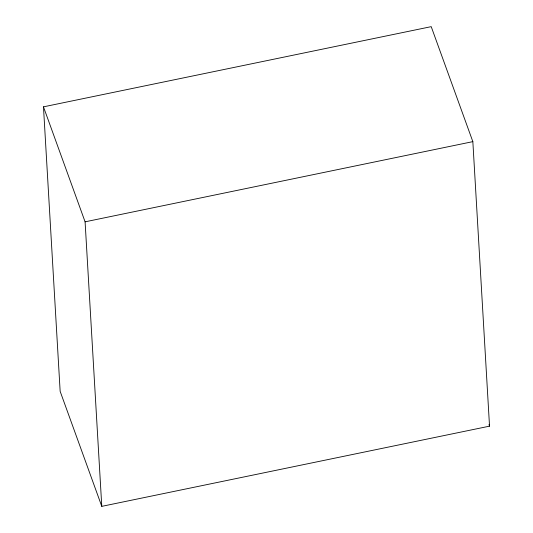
<?xml version="1.0" encoding="UTF-8"?>
<svg xmlns="http://www.w3.org/2000/svg" width="533" height="533" viewBox="0 0 533 533"><rect width="100%" height="100%" fill="white"/><g stroke="black" fill="none" stroke-linecap="round" stroke-linejoin="round"><path stroke-width="0.8" d="M43.473 106.84L431.217 26.65L472.844 141.638L489.527 426.16L101.783 506.35L60.156 391.362L43.473 106.84L85.093 221.828L101.783 506.35M85.093 221.828L472.844 141.638M488.961 424.594L489.527 426.16"/></g></svg>
